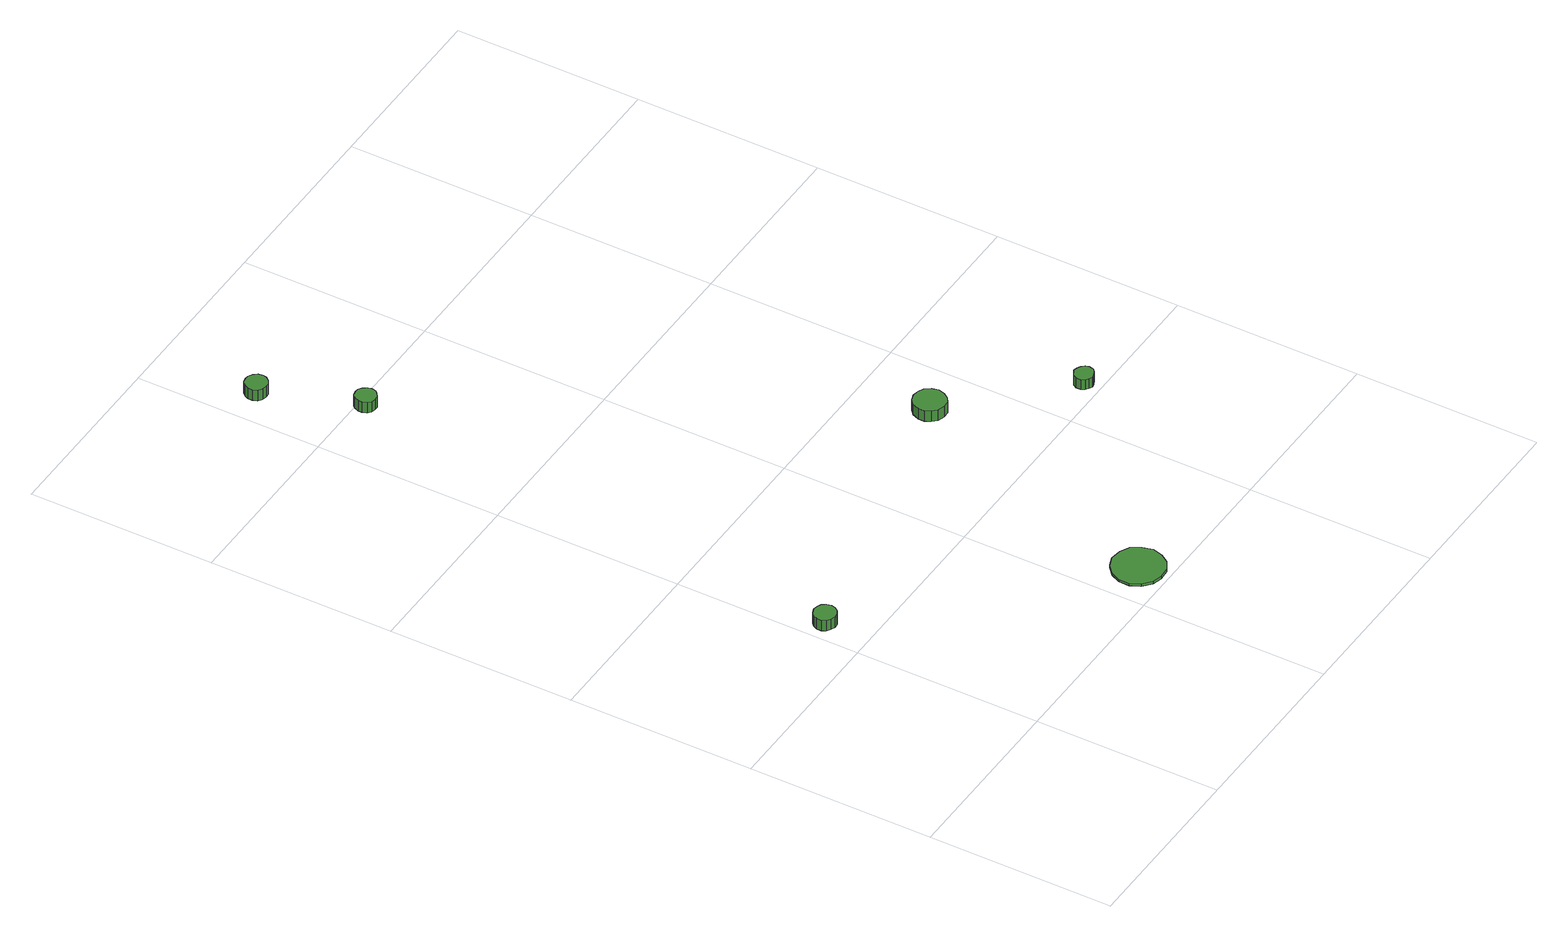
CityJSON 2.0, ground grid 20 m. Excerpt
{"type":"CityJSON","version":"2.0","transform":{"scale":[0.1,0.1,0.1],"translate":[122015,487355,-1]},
"CityObjects":{
"tree1":{"type":"SolitaryVegetationObject","attributes":{"function":"something"},"geometry":[{"type":"MultiSurface","lod":"1","boundaries":[[[0,1,2,3,4,5,6,7,8,9,10,11,12,13,14]],[[15,16,17,18,19,20,21,22,23,24,25,26,27,28,29]],[[0,29,28,1]],[[1,28,27,2]],[[2,27,26,3]],[[3,26,25,4]],[[4,25,24,5]],[[5,24,23,6]],[[6,23,22,7]],[[7,22,21,8]],[[8,21,20,9]],[[9,20,19,10]],[[10,19,18,11]],[[11,18,17,12]],[[12,17,16,13]],[[13,16,15,14]],[[14,15,29,0]]]}]},
"tree2":{"type":"SolitaryVegetationObject","attributes":{"function":"something"},"geometry":[{"type":"MultiSurface","lod":"1","boundaries":[[[30,31,32,33,34,35,36,37,38,39,40,41,42,43,44]],[[45,46,47,48,49,50,51,52,53,54,55,56,57,58,59]],[[30,59,58,31]],[[31,58,57,32]],[[32,57,56,33]],[[33,56,55,34]],[[34,55,54,35]],[[35,54,53,36]],[[36,53,52,37]],[[37,52,51,38]],[[38,51,50,39]],[[39,50,49,40]],[[40,49,48,41]],[[41,48,47,42]],[[42,47,46,43]],[[43,46,45,44]],[[44,45,59,30]]]}]},
"tree3":{"type":"SolitaryVegetationObject","attributes":{"function":"something"},"geometry":[{"type":"MultiSurface","lod":"1","boundaries":[[[60,61,62,63,64,65,66,67,68,69,70,71,72,73,74]],[[75,76,77,78,79,80,81,82,83,84,85,86,87,88,89]],[[60,89,88,61]],[[61,88,87,62]],[[62,87,86,63]],[[63,86,85,64]],[[64,85,84,65]],[[65,84,83,66]],[[66,83,82,67]],[[67,82,81,68]],[[68,81,80,69]],[[69,80,79,70]],[[70,79,78,71]],[[71,78,77,72]],[[72,77,76,73]],[[73,76,75,74]],[[74,75,89,60]]]}]},
"tree4":{"type":"SolitaryVegetationObject","attributes":{"function":"something"},"geometry":[{"type":"MultiSurface","lod":"1","boundaries":[[[90,91,92,93,94,95,96,97,98,99,100,101,102,103,104]],[[105,106,107,108,109,110,111,112,113,114,115,116,117,118,119]],[[90,119,118,91]],[[91,118,117,92]],[[92,117,116,93]],[[93,116,115,94]],[[94,115,114,95]],[[95,114,113,96]],[[96,113,112,97]],[[97,112,111,98]],[[98,111,110,99]],[[99,110,109,100]],[[100,109,108,101]],[[101,108,107,102]],[[102,107,106,103]],[[103,106,105,104]],[[104,105,119,90]]]}]},
"tree5":{"type":"SolitaryVegetationObject","attributes":{"function":"something"},"geometry":[{"type":"MultiSurface","lod":"1","boundaries":[[[120,121,122,123,124,125,126,127,128,129,130,131,132,133,134]],[[135,136,137,138,139,140,141,142,143,144,145,146,147,148,149]],[[120,149,148,121]],[[121,148,147,122]],[[122,147,146,123]],[[123,146,145,124]],[[124,145,144,125]],[[125,144,143,126]],[[126,143,142,127]],[[127,142,141,128]],[[128,141,140,129]],[[129,140,139,130]],[[130,139,138,131]],[[131,138,137,132]],[[132,137,136,133]],[[133,136,135,134]],[[134,135,149,120]]]}]},
"tree6":{"type":"SolitaryVegetationObject","attributes":{"function":"something"},"geometry":[{"type":"MultiSurface","lod":"1","boundaries":[[[150,151,152,153,154,155,156,157,158,159,160,161,162,163,164]],[[165,166,167,168,169,170,171,172,173,174,175,176,177,178,179]],[[150,179,178,151]],[[151,178,177,152]],[[152,177,176,153]],[[153,176,175,154]],[[154,175,174,155]],[[155,174,173,156]],[[156,173,172,157]],[[157,172,171,158]],[[158,171,170,159]],[[159,170,169,160]],[[160,169,168,161]],[[161,168,167,162]],[[162,167,166,163]],[[163,166,165,164]],[[164,165,179,150]]]}]}
},
"vertices":[
[26,244,31],[25,249,31],[22,253,31],[18,255,31],[13,256,31],[8,254,31],[4,251,31],[2,246,31],[2,241,31],[4,237,31],[8,234,31],[13,232,31],[18,233,31],[22,235,31],[25,239,31],[25,239,18],[22,235,18],[18,233,18],[13,232,18],[8,234,18],[4,237,18],[2,241,18],[2,246,18],[4,251,18],[8,254,18],[13,256,18],[18,255,18],[22,253,18],[25,249,18],[26,244,18],
[274,33,12],[271,44,12],[265,54,12],[255,59,12],[243,61,12],[233,57,12],[224,49,12],[219,39,12],[219,27,12],[224,17,12],[233,9,12],[243,6,12],[255,7,12],[265,13,12],[271,22,12],[271,22,9],[265,13,9],[255,7,9],[243,6,9],[233,9,9],[224,17,9],[219,27,9],[219,39,9],[224,49,9],[233,57,9],[243,61,9],[255,59,9],[265,54,9],[271,44,9],[274,33,9],
[51,891,23],[50,896,23],[47,900,23],[42,903,23],[38,903,23],[33,902,23],[29,898,23],[27,894,23],[27,889,23],[29,884,23],[33,881,23],[38,880,23],[42,880,23],[47,883,23],[50,887,23],[50,887,10],[47,883,10],[42,880,10],[38,880,10],[33,881,10],[29,884,10],[27,889,10],[27,894,10],[29,898,10],[33,902,10],[38,903,10],[42,903,10],[47,900,10],[50,896,10],[51,891,10],
[86,791,24],[85,795,24],[82,799,24],[78,802,24],[74,802,24],[69,801,24],[66,798,24],[64,793,24],[64,789,24],[66,784,24],[69,781,24],[74,780,24],[78,780,24],[82,783,24],[85,786,24],[85,786,11],[82,783,11],[78,780,11],[74,780,11],[69,781,11],[66,784,11],[64,789,11],[64,793,11],[66,798,11],[69,801,11],[74,802,11],[78,802,11],[82,799,11],[85,795,11],[86,791,11],
[359,322,26],[357,329,26],[353,335,26],[347,338,26],[340,339,26],[333,337,26],[328,332,26],[325,325,26],[325,318,26],[328,312,26],[333,307,26],[340,305,26],[347,305,26],[353,309,26],[357,315,26],[357,315,13],[353,309,13],[347,305,13],[340,305,13],[333,307,13],[328,312,13],[325,318,13],[325,325,13],[328,332,13],[333,337,13],[340,339,13],[347,338,13],[353,335,13],[357,329,13],[359,322,13],
[464,217,24],[463,221,24],[460,224,24],[456,226,24],[452,227,24],[448,225,24],[445,223,24],[443,219,24],[443,214,24],[445,210,24],[448,208,24],[452,206,24],[456,207,24],[460,209,24],[463,212,24],[463,212,12],[460,209,12],[456,207,12],[452,206,12],[448,208,12],[445,210,12],[443,214,12],[443,219,12],[445,223,12],[448,225,12],[452,227,12],[456,226,12],[460,224,12],[463,221,12],[464,217,12]
]}
